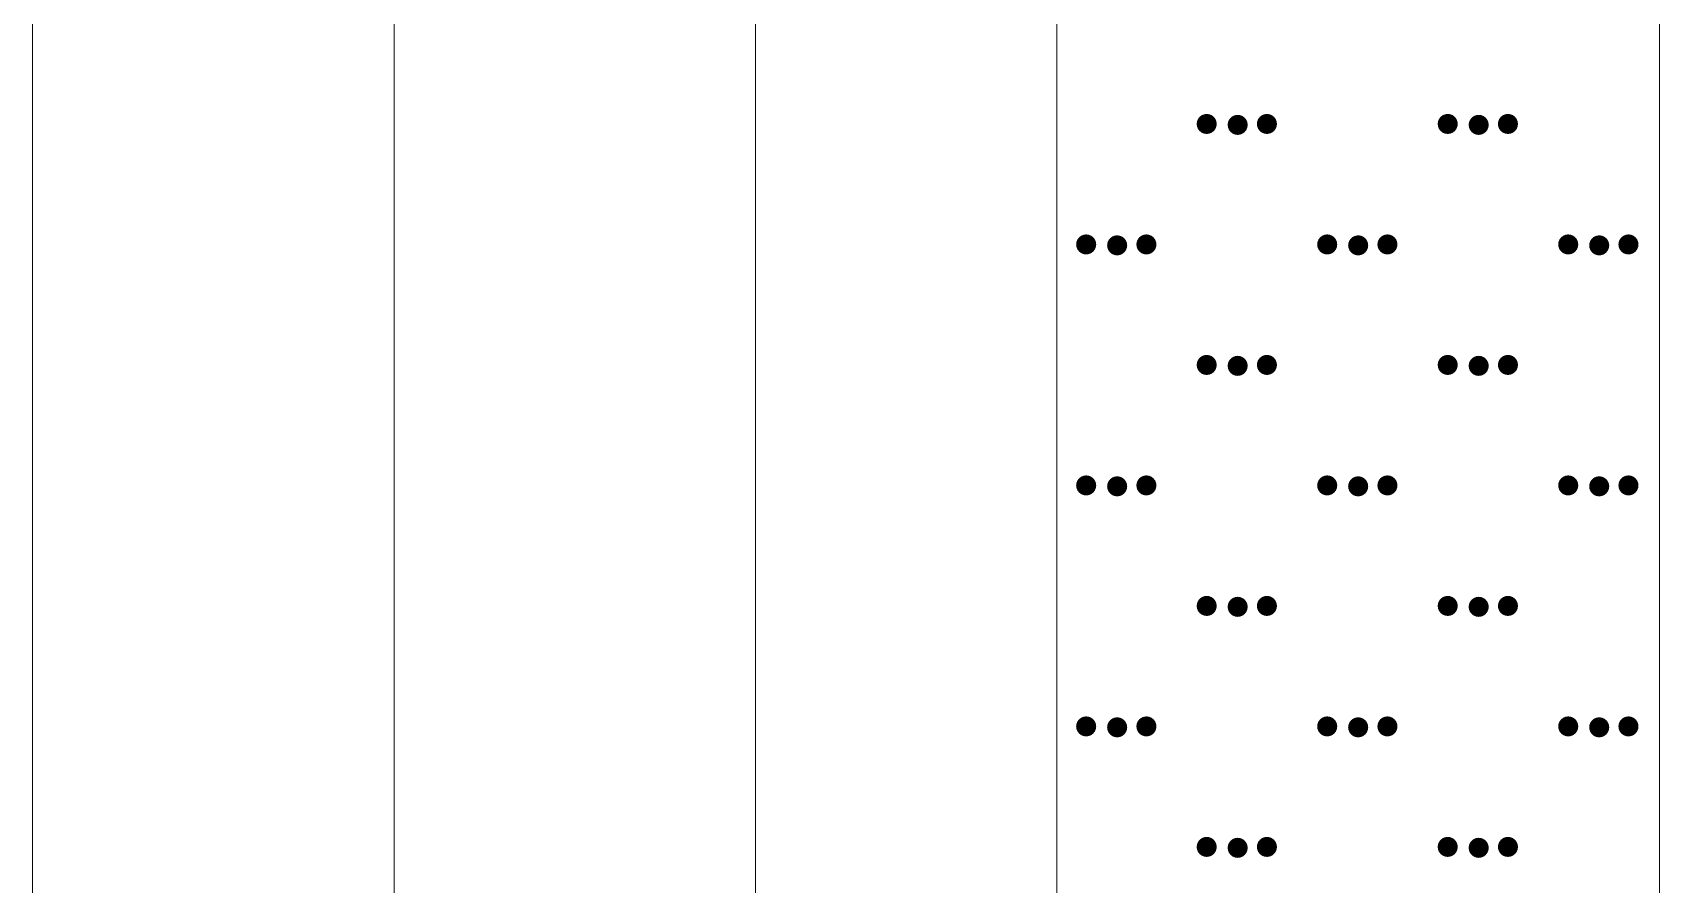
# Model space of a CAD drawing. Header units: inches. Extents: x -27 to 109, y -598 to 26.
# Drawn here: x 14.68 to 20.08, y -517.54 to -514.71 of the extents above; entities that cross this region are included whole.
import ezdxf

# ---------------------------------------------------------------- set-up
doc = ezdxf.new("R2010")
doc.units = ezdxf.units.IN
doc.header["$MEASUREMENT"] = 0
doc.layers.get('0').update_dxf_attribs({"lineweight": 0})

# ---------------------------------------------------------------- blocks, each defined once
blk = doc.blocks.new('lr_block_120')
at = {"true_color": 0x000000}
for points in [[(18.611, -515.0194), (18.6122, -515.0107), (18.611, -515.002), (18.6078, -514.994), (18.6025, -514.9871), (18.5955, -514.9817), (18.5875, -514.9786), (18.5789, -514.9774), (18.5702, -514.9786), (18.5622, -514.9817), (18.5553, -514.9871), (18.5499, -514.994), (18.5467, -515.002), (18.5455, -515.0107), (18.5467, -515.0194), (18.5499, -515.0274), (18.5553, -515.0343), (18.5622, -515.0396), (18.5702, -515.0428), (18.5789, -515.044), (18.5875, -515.0428), (18.5955, -515.0396), (18.6025, -515.0343), (18.6078, -515.0274)], [(18.7138, -515.0224), (18.715, -515.0138), (18.7138, -515.0051), (18.7106, -514.9971), (18.7053, -514.9902), (18.6983, -514.9848), (18.6903, -514.9816), (18.6817, -514.9804), (18.673, -514.9816), (18.665, -514.9848), (18.6581, -514.9902), (18.6527, -514.9971), (18.6495, -515.0051), (18.6483, -515.0138), (18.6495, -515.0224), (18.6527, -515.0304), (18.6581, -515.0374), (18.665, -515.0427), (18.673, -515.0459), (18.6817, -515.0471), (18.6903, -515.0459), (18.6983, -515.0427), (18.7053, -515.0374), (18.7106, -515.0304)], [(18.8109, -515.0194), (18.8121, -515.0107), (18.8109, -515.002), (18.8077, -514.994), (18.8023, -514.9871), (18.7954, -514.9817), (18.7874, -514.9786), (18.7787, -514.9774), (18.7701, -514.9786), (18.7621, -514.9817), (18.7551, -514.9871), (18.7498, -514.994), (18.7466, -515.002), (18.7454, -515.0107), (18.7466, -515.0194), (18.7498, -515.0274), (18.7551, -515.0343), (18.7621, -515.0396), (18.7701, -515.0428), (18.7787, -515.044), (18.7874, -515.0428), (18.7954, -515.0396), (18.8023, -515.0343), (18.8077, -515.0274)], [(19.411, -515.0194), (19.4122, -515.0107), (19.411, -515.002), (19.4078, -514.994), (19.4025, -514.9871), (19.3955, -514.9817), (19.3875, -514.9786), (19.3789, -514.9774), (19.3702, -514.9786), (19.3622, -514.9817), (19.3553, -514.9871), (19.3499, -514.994), (19.3467, -515.002), (19.3455, -515.0107), (19.3467, -515.0194), (19.3499, -515.0274), (19.3553, -515.0343), (19.3622, -515.0396), (19.3702, -515.0428), (19.3789, -515.044), (19.3875, -515.0428), (19.3955, -515.0396), (19.4025, -515.0343), (19.4078, -515.0274)], [(19.5138, -515.0224), (19.515, -515.0138), (19.5138, -515.0051), (19.5106, -514.9971), (19.5053, -514.9902), (19.4983, -514.9848), (19.4903, -514.9816), (19.4817, -514.9804), (19.473, -514.9816), (19.465, -514.9848), (19.4581, -514.9902), (19.4527, -514.9971), (19.4495, -515.0051), (19.4483, -515.0138), (19.4495, -515.0224), (19.4527, -515.0304), (19.4581, -515.0374), (19.465, -515.0427), (19.473, -515.0459), (19.4817, -515.0471), (19.4903, -515.0459), (19.4983, -515.0427), (19.5053, -515.0374), (19.5106, -515.0304)], [(19.6109, -515.0194), (19.6121, -515.0107), (19.6109, -515.002), (19.6077, -514.994), (19.6023, -514.9871), (19.5954, -514.9817), (19.5874, -514.9786), (19.5787, -514.9774), (19.5701, -514.9786), (19.5621, -514.9817), (19.5551, -514.9871), (19.5498, -514.994), (19.5466, -515.002), (19.5454, -515.0107), (19.5466, -515.0194), (19.5498, -515.0274), (19.5551, -515.0343), (19.5621, -515.0396), (19.5701, -515.0428), (19.5787, -515.044), (19.5874, -515.0428), (19.5954, -515.0396), (19.6023, -515.0343), (19.6077, -515.0274)], [(18.211, -515.4194), (18.2122, -515.4107), (18.211, -515.402), (18.2078, -515.394), (18.2025, -515.3871), (18.1955, -515.3818), (18.1875, -515.3786), (18.1789, -515.3773), (18.1702, -515.3786), (18.1622, -515.3818), (18.1553, -515.3871), (18.1499, -515.394), (18.1467, -515.402), (18.1455, -515.4107), (18.1467, -515.4194), (18.1499, -515.4273), (18.1553, -515.4343), (18.1622, -515.4396), (18.1702, -515.4428), (18.1789, -515.444), (18.1875, -515.4428), (18.1955, -515.4396), (18.2025, -515.4343), (18.2078, -515.4273)], [(18.3138, -515.4224), (18.315, -515.4137), (18.3138, -515.4051), (18.3106, -515.3971), (18.3053, -515.3901), (18.2983, -515.3848), (18.2903, -515.3816), (18.2817, -515.3804), (18.273, -515.3816), (18.265, -515.3848), (18.2581, -515.3901), (18.2527, -515.3971), (18.2495, -515.4051), (18.2483, -515.4137), (18.2495, -515.4224), (18.2527, -515.4304), (18.2581, -515.4373), (18.265, -515.4427), (18.273, -515.4459), (18.2817, -515.4471), (18.2903, -515.4459), (18.2983, -515.4427), (18.3053, -515.4373), (18.3106, -515.4304)], [(18.4109, -515.4194), (18.4121, -515.4107), (18.4109, -515.402), (18.4077, -515.394), (18.4023, -515.3871), (18.3954, -515.3818), (18.3874, -515.3786), (18.3787, -515.3773), (18.3701, -515.3786), (18.3621, -515.3818), (18.3551, -515.3871), (18.3498, -515.394), (18.3466, -515.402), (18.3454, -515.4107), (18.3466, -515.4194), (18.3498, -515.4273), (18.3551, -515.4343), (18.3621, -515.4396), (18.3701, -515.4428), (18.3787, -515.444), (18.3874, -515.4428), (18.3954, -515.4396), (18.4023, -515.4343), (18.4077, -515.4273)], [(19.011, -515.4194), (19.0122, -515.4107), (19.011, -515.402), (19.0078, -515.394), (19.0025, -515.3871), (18.9955, -515.3818), (18.9875, -515.3786), (18.9789, -515.3773), (18.9702, -515.3786), (18.9622, -515.3818), (18.9553, -515.3871), (18.9499, -515.394), (18.9467, -515.402), (18.9455, -515.4107), (18.9467, -515.4194), (18.9499, -515.4273), (18.9553, -515.4343), (18.9622, -515.4396), (18.9702, -515.4428), (18.9789, -515.444), (18.9875, -515.4428), (18.9955, -515.4396), (19.0025, -515.4343), (19.0078, -515.4273)], [(19.1138, -515.4224), (19.115, -515.4137), (19.1138, -515.4051), (19.1106, -515.3971), (19.1053, -515.3901), (19.0983, -515.3848), (19.0903, -515.3816), (19.0817, -515.3804), (19.073, -515.3816), (19.065, -515.3848), (19.0581, -515.3901), (19.0527, -515.3971), (19.0495, -515.4051), (19.0483, -515.4137), (19.0495, -515.4224), (19.0527, -515.4304), (19.0581, -515.4373), (19.065, -515.4427), (19.073, -515.4459), (19.0817, -515.4471), (19.0903, -515.4459), (19.0983, -515.4427), (19.1053, -515.4373), (19.1106, -515.4304)], [(19.2109, -515.4194), (19.2121, -515.4107), (19.2109, -515.402), (19.2077, -515.394), (19.2023, -515.3871), (19.1954, -515.3818), (19.1874, -515.3786), (19.1787, -515.3773), (19.1701, -515.3786), (19.1621, -515.3818), (19.1551, -515.3871), (19.1498, -515.394), (19.1466, -515.402), (19.1454, -515.4107), (19.1466, -515.4194), (19.1498, -515.4273), (19.1551, -515.4343), (19.1621, -515.4396), (19.1701, -515.4428), (19.1787, -515.444), (19.1874, -515.4428), (19.1954, -515.4396), (19.2023, -515.4343), (19.2077, -515.4273)], [(19.811, -515.4194), (19.8122, -515.4107), (19.811, -515.402), (19.8078, -515.394), (19.8025, -515.3871), (19.7955, -515.3818), (19.7875, -515.3786), (19.7789, -515.3773), (19.7702, -515.3786), (19.7622, -515.3818), (19.7553, -515.3871), (19.7499, -515.394), (19.7467, -515.402), (19.7455, -515.4107), (19.7467, -515.4194), (19.7499, -515.4273), (19.7553, -515.4343), (19.7622, -515.4396), (19.7702, -515.4428), (19.7789, -515.444), (19.7875, -515.4428), (19.7955, -515.4396), (19.8025, -515.4343), (19.8078, -515.4273)], [(19.9138, -515.4224), (19.915, -515.4137), (19.9138, -515.4051), (19.9106, -515.3971), (19.9053, -515.3901), (19.8983, -515.3848), (19.8903, -515.3816), (19.8817, -515.3804), (19.873, -515.3816), (19.865, -515.3848), (19.8581, -515.3901), (19.8527, -515.3971), (19.8495, -515.4051), (19.8483, -515.4137), (19.8495, -515.4224), (19.8527, -515.4304), (19.8581, -515.4373), (19.865, -515.4427), (19.873, -515.4459), (19.8817, -515.4471), (19.8903, -515.4459), (19.8983, -515.4427), (19.9053, -515.4373), (19.9106, -515.4304)], [(20.0109, -515.4194), (20.0121, -515.4107), (20.0109, -515.402), (20.0077, -515.394), (20.0023, -515.3871), (19.9954, -515.3818), (19.9874, -515.3786), (19.9787, -515.3773), (19.9701, -515.3786), (19.9621, -515.3818), (19.9551, -515.3871), (19.9498, -515.394), (19.9466, -515.402), (19.9454, -515.4107), (19.9466, -515.4194), (19.9498, -515.4273), (19.9551, -515.4343), (19.9621, -515.4396), (19.9701, -515.4428), (19.9787, -515.444), (19.9874, -515.4428), (19.9954, -515.4396), (20.0023, -515.4343), (20.0077, -515.4273)], [(18.611, -515.8193), (18.6122, -515.8107), (18.611, -515.802), (18.6078, -515.794), (18.6025, -515.7871), (18.5955, -515.7817), (18.5875, -515.7785), (18.5789, -515.7774), (18.5702, -515.7785), (18.5622, -515.7817), (18.5553, -515.7871), (18.5499, -515.794), (18.5467, -515.802), (18.5455, -515.8107), (18.5467, -515.8193), (18.5499, -515.8274), (18.5553, -515.8343), (18.5622, -515.8396), (18.5702, -515.8428), (18.5789, -515.844), (18.5875, -515.8428), (18.5955, -515.8396), (18.6025, -515.8343), (18.6078, -515.8274)], [(18.7138, -515.8224), (18.715, -515.8138), (18.7138, -515.8051), (18.7106, -515.7971), (18.7053, -515.7902), (18.6983, -515.7848), (18.6903, -515.7816), (18.6817, -515.7804), (18.673, -515.7816), (18.665, -515.7848), (18.6581, -515.7902), (18.6527, -515.7971), (18.6495, -515.8051), (18.6483, -515.8138), (18.6495, -515.8224), (18.6527, -515.8304), (18.6581, -515.8374), (18.665, -515.8427), (18.673, -515.8459), (18.6817, -515.8471), (18.6903, -515.8459), (18.6983, -515.8427), (18.7053, -515.8374), (18.7106, -515.8304)], [(18.8109, -515.8193), (18.8121, -515.8107), (18.8109, -515.802), (18.8077, -515.794), (18.8023, -515.7871), (18.7954, -515.7817), (18.7874, -515.7785), (18.7787, -515.7774), (18.7701, -515.7785), (18.7621, -515.7817), (18.7551, -515.7871), (18.7498, -515.794), (18.7466, -515.802), (18.7454, -515.8107), (18.7466, -515.8193), (18.7498, -515.8274), (18.7551, -515.8343), (18.7621, -515.8396), (18.7701, -515.8428), (18.7787, -515.844), (18.7874, -515.8428), (18.7954, -515.8396), (18.8023, -515.8343), (18.8077, -515.8274)], [(19.411, -515.8193), (19.4122, -515.8107), (19.411, -515.802), (19.4078, -515.794), (19.4025, -515.7871), (19.3955, -515.7817), (19.3875, -515.7785), (19.3789, -515.7774), (19.3702, -515.7785), (19.3622, -515.7817), (19.3553, -515.7871), (19.3499, -515.794), (19.3467, -515.802), (19.3455, -515.8107), (19.3467, -515.8193), (19.3499, -515.8274), (19.3553, -515.8343), (19.3622, -515.8396), (19.3702, -515.8428), (19.3789, -515.844), (19.3875, -515.8428), (19.3955, -515.8396), (19.4025, -515.8343), (19.4078, -515.8274)], [(19.5138, -515.8224), (19.515, -515.8138), (19.5138, -515.8051), (19.5106, -515.7971), (19.5053, -515.7902), (19.4983, -515.7848), (19.4903, -515.7816), (19.4817, -515.7804), (19.473, -515.7816), (19.465, -515.7848), (19.4581, -515.7902), (19.4527, -515.7971), (19.4495, -515.8051), (19.4483, -515.8138), (19.4495, -515.8224), (19.4527, -515.8304), (19.4581, -515.8374), (19.465, -515.8427), (19.473, -515.8459), (19.4817, -515.8471), (19.4903, -515.8459), (19.4983, -515.8427), (19.5053, -515.8374), (19.5106, -515.8304)], [(19.6109, -515.8193), (19.6121, -515.8107), (19.6109, -515.802), (19.6077, -515.794), (19.6023, -515.7871), (19.5954, -515.7817), (19.5874, -515.7785), (19.5787, -515.7774), (19.5701, -515.7785), (19.5621, -515.7817), (19.5551, -515.7871), (19.5498, -515.794), (19.5466, -515.802), (19.5454, -515.8107), (19.5466, -515.8193), (19.5498, -515.8274), (19.5551, -515.8343), (19.5621, -515.8396), (19.5701, -515.8428), (19.5787, -515.844), (19.5874, -515.8428), (19.5954, -515.8396), (19.6023, -515.8343), (19.6077, -515.8274)], [(18.211, -516.2194), (18.2122, -516.2107), (18.211, -516.202), (18.2078, -516.194), (18.2025, -516.1871), (18.1955, -516.1817), (18.1875, -516.1786), (18.1789, -516.1773), (18.1702, -516.1786), (18.1622, -516.1817), (18.1553, -516.1871), (18.1499, -516.194), (18.1467, -516.202), (18.1455, -516.2107), (18.1467, -516.2194), (18.1499, -516.2274), (18.1553, -516.2343), (18.1622, -516.2396), (18.1702, -516.2428), (18.1789, -516.244), (18.1875, -516.2428), (18.1955, -516.2396), (18.2025, -516.2343), (18.2078, -516.2274)], [(18.3138, -516.2224), (18.315, -516.2138), (18.3138, -516.2051), (18.3106, -516.1971), (18.3053, -516.1902), (18.2983, -516.1848), (18.2903, -516.1816), (18.2817, -516.1804), (18.273, -516.1816), (18.265, -516.1848), (18.2581, -516.1902), (18.2527, -516.1971), (18.2495, -516.2051), (18.2483, -516.2138), (18.2495, -516.2224), (18.2527, -516.2304), (18.2581, -516.2373), (18.265, -516.2427), (18.273, -516.2459), (18.2817, -516.2471), (18.2903, -516.2459), (18.2983, -516.2427), (18.3053, -516.2373), (18.3106, -516.2304)], [(18.4109, -516.2194), (18.4121, -516.2107), (18.4109, -516.202), (18.4077, -516.194), (18.4023, -516.1871), (18.3954, -516.1817), (18.3874, -516.1786), (18.3787, -516.1773), (18.3701, -516.1786), (18.3621, -516.1817), (18.3551, -516.1871), (18.3498, -516.194), (18.3466, -516.202), (18.3454, -516.2107), (18.3466, -516.2194), (18.3498, -516.2274), (18.3551, -516.2343), (18.3621, -516.2396), (18.3701, -516.2428), (18.3787, -516.244), (18.3874, -516.2428), (18.3954, -516.2396), (18.4023, -516.2343), (18.4077, -516.2274)], [(19.011, -516.2194), (19.0122, -516.2107), (19.011, -516.202), (19.0078, -516.194), (19.0025, -516.1871), (18.9955, -516.1817), (18.9875, -516.1786), (18.9789, -516.1773), (18.9702, -516.1786), (18.9622, -516.1817), (18.9553, -516.1871), (18.9499, -516.194), (18.9467, -516.202), (18.9455, -516.2107), (18.9467, -516.2194), (18.9499, -516.2274), (18.9553, -516.2343), (18.9622, -516.2396), (18.9702, -516.2428), (18.9789, -516.244), (18.9875, -516.2428), (18.9955, -516.2396), (19.0025, -516.2343), (19.0078, -516.2274)], [(19.1138, -516.2224), (19.115, -516.2138), (19.1138, -516.2051), (19.1106, -516.1971), (19.1053, -516.1902), (19.0983, -516.1848), (19.0903, -516.1816), (19.0817, -516.1804), (19.073, -516.1816), (19.065, -516.1848), (19.0581, -516.1902), (19.0527, -516.1971), (19.0495, -516.2051), (19.0483, -516.2138), (19.0495, -516.2224), (19.0527, -516.2304), (19.0581, -516.2373), (19.065, -516.2427), (19.073, -516.2459), (19.0817, -516.2471), (19.0903, -516.2459), (19.0983, -516.2427), (19.1053, -516.2373), (19.1106, -516.2304)], [(19.2109, -516.2194), (19.2121, -516.2107), (19.2109, -516.202), (19.2077, -516.194), (19.2023, -516.1871), (19.1954, -516.1817), (19.1874, -516.1786), (19.1787, -516.1773), (19.1701, -516.1786), (19.1621, -516.1817), (19.1551, -516.1871), (19.1498, -516.194), (19.1466, -516.202), (19.1454, -516.2107), (19.1466, -516.2194), (19.1498, -516.2274), (19.1551, -516.2343), (19.1621, -516.2396), (19.1701, -516.2428), (19.1787, -516.244), (19.1874, -516.2428), (19.1954, -516.2396), (19.2023, -516.2343), (19.2077, -516.2274)], [(19.811, -516.2194), (19.8122, -516.2107), (19.811, -516.202), (19.8078, -516.194), (19.8025, -516.1871), (19.7955, -516.1817), (19.7875, -516.1786), (19.7789, -516.1773), (19.7702, -516.1786), (19.7622, -516.1817), (19.7553, -516.1871), (19.7499, -516.194), (19.7467, -516.202), (19.7455, -516.2107), (19.7467, -516.2194), (19.7499, -516.2274), (19.7553, -516.2343), (19.7622, -516.2396), (19.7702, -516.2428), (19.7789, -516.244), (19.7875, -516.2428), (19.7955, -516.2396), (19.8025, -516.2343), (19.8078, -516.2274)], [(19.9138, -516.2224), (19.915, -516.2138), (19.9138, -516.2051), (19.9106, -516.1971), (19.9053, -516.1902), (19.8983, -516.1848), (19.8903, -516.1816), (19.8817, -516.1804), (19.873, -516.1816), (19.865, -516.1848), (19.8581, -516.1902), (19.8527, -516.1971), (19.8495, -516.2051), (19.8483, -516.2138), (19.8495, -516.2224), (19.8527, -516.2304), (19.8581, -516.2373), (19.865, -516.2427), (19.873, -516.2459), (19.8817, -516.2471), (19.8903, -516.2459), (19.8983, -516.2427), (19.9053, -516.2373), (19.9106, -516.2304)], [(20.0109, -516.2194), (20.0121, -516.2107), (20.0109, -516.202), (20.0077, -516.194), (20.0023, -516.1871), (19.9954, -516.1817), (19.9874, -516.1786), (19.9787, -516.1773), (19.9701, -516.1786), (19.9621, -516.1817), (19.9551, -516.1871), (19.9498, -516.194), (19.9466, -516.202), (19.9454, -516.2107), (19.9466, -516.2194), (19.9498, -516.2274), (19.9551, -516.2343), (19.9621, -516.2396), (19.9701, -516.2428), (19.9787, -516.244), (19.9874, -516.2428), (19.9954, -516.2396), (20.0023, -516.2343), (20.0077, -516.2274)], [(18.611, -516.6194), (18.6122, -516.6107), (18.611, -516.602), (18.6078, -516.594), (18.6025, -516.5871), (18.5955, -516.5818), (18.5875, -516.5785), (18.5789, -516.5774), (18.5702, -516.5785), (18.5622, -516.5818), (18.5553, -516.5871), (18.5499, -516.594), (18.5467, -516.602), (18.5455, -516.6107), (18.5467, -516.6194), (18.5499, -516.6273), (18.5553, -516.6343), (18.5622, -516.6396), (18.5702, -516.6428), (18.5789, -516.644), (18.5875, -516.6428), (18.5955, -516.6396), (18.6025, -516.6343), (18.6078, -516.6273)], [(18.7138, -516.6224), (18.715, -516.6137), (18.7138, -516.6051), (18.7106, -516.5971), (18.7053, -516.5901), (18.6983, -516.5848), (18.6903, -516.5816), (18.6817, -516.5804), (18.673, -516.5816), (18.665, -516.5848), (18.6581, -516.5901), (18.6527, -516.5971), (18.6495, -516.6051), (18.6483, -516.6137), (18.6495, -516.6224), (18.6527, -516.6304), (18.6581, -516.6373), (18.665, -516.6427), (18.673, -516.6459), (18.6817, -516.6471), (18.6903, -516.6459), (18.6983, -516.6427), (18.7053, -516.6373), (18.7106, -516.6304)], [(18.8109, -516.6194), (18.8121, -516.6107), (18.8109, -516.602), (18.8077, -516.594), (18.8023, -516.5871), (18.7954, -516.5818), (18.7874, -516.5785), (18.7787, -516.5774), (18.7701, -516.5785), (18.7621, -516.5818), (18.7551, -516.5871), (18.7498, -516.594), (18.7466, -516.602), (18.7454, -516.6107), (18.7466, -516.6194), (18.7498, -516.6273), (18.7551, -516.6343), (18.7621, -516.6396), (18.7701, -516.6428), (18.7787, -516.644), (18.7874, -516.6428), (18.7954, -516.6396), (18.8023, -516.6343), (18.8077, -516.6273)], [(19.411, -516.6194), (19.4122, -516.6107), (19.411, -516.602), (19.4078, -516.594), (19.4025, -516.5871), (19.3955, -516.5818), (19.3875, -516.5785), (19.3789, -516.5774), (19.3702, -516.5785), (19.3622, -516.5818), (19.3553, -516.5871), (19.3499, -516.594), (19.3467, -516.602), (19.3455, -516.6107), (19.3467, -516.6194), (19.3499, -516.6273), (19.3553, -516.6343), (19.3622, -516.6396), (19.3702, -516.6428), (19.3789, -516.644), (19.3875, -516.6428), (19.3955, -516.6396), (19.4025, -516.6343), (19.4078, -516.6273)], [(19.5138, -516.6224), (19.515, -516.6137), (19.5138, -516.6051), (19.5106, -516.5971), (19.5053, -516.5901), (19.4983, -516.5848), (19.4903, -516.5816), (19.4817, -516.5804), (19.473, -516.5816), (19.465, -516.5848), (19.4581, -516.5901), (19.4527, -516.5971), (19.4495, -516.6051), (19.4483, -516.6137), (19.4495, -516.6224), (19.4527, -516.6304), (19.4581, -516.6373), (19.465, -516.6427), (19.473, -516.6459), (19.4817, -516.6471), (19.4903, -516.6459), (19.4983, -516.6427), (19.5053, -516.6373), (19.5106, -516.6304)], [(19.6109, -516.6194), (19.6121, -516.6107), (19.6109, -516.602), (19.6077, -516.594), (19.6023, -516.5871), (19.5954, -516.5818), (19.5874, -516.5785), (19.5787, -516.5774), (19.5701, -516.5785), (19.5621, -516.5818), (19.5551, -516.5871), (19.5498, -516.594), (19.5466, -516.602), (19.5454, -516.6107), (19.5466, -516.6194), (19.5498, -516.6273), (19.5551, -516.6343), (19.5621, -516.6396), (19.5701, -516.6428), (19.5787, -516.644), (19.5874, -516.6428), (19.5954, -516.6396), (19.6023, -516.6343), (19.6077, -516.6273)], [(18.211, -517.0194), (18.2122, -517.0107), (18.211, -517.002), (18.2078, -516.994), (18.2025, -516.9871), (18.1955, -516.9818), (18.1875, -516.9786), (18.1789, -516.9774), (18.1702, -516.9786), (18.1622, -516.9818), (18.1553, -516.9871), (18.1499, -516.994), (18.1467, -517.002), (18.1455, -517.0107), (18.1467, -517.0194), (18.1499, -517.0274), (18.1553, -517.0343), (18.1622, -517.0396), (18.1702, -517.0428), (18.1789, -517.044), (18.1875, -517.0428), (18.1955, -517.0396), (18.2025, -517.0343), (18.2078, -517.0274)], [(18.3138, -517.0224), (18.315, -517.0138), (18.3138, -517.0051), (18.3106, -516.9971), (18.3053, -516.9902), (18.2983, -516.9848), (18.2903, -516.9816), (18.2817, -516.9804), (18.273, -516.9816), (18.265, -516.9848), (18.2581, -516.9902), (18.2527, -516.9971), (18.2495, -517.0051), (18.2483, -517.0138), (18.2495, -517.0224), (18.2527, -517.0304), (18.2581, -517.0374), (18.265, -517.0427), (18.273, -517.0459), (18.2817, -517.0471), (18.2903, -517.0459), (18.2983, -517.0427), (18.3053, -517.0374), (18.3106, -517.0304)], [(18.4109, -517.0194), (18.4121, -517.0107), (18.4109, -517.002), (18.4077, -516.994), (18.4023, -516.9871), (18.3954, -516.9818), (18.3874, -516.9786), (18.3787, -516.9774), (18.3701, -516.9786), (18.3621, -516.9818), (18.3551, -516.9871), (18.3498, -516.994), (18.3466, -517.002), (18.3454, -517.0107), (18.3466, -517.0194), (18.3498, -517.0274), (18.3551, -517.0343), (18.3621, -517.0396), (18.3701, -517.0428), (18.3787, -517.044), (18.3874, -517.0428), (18.3954, -517.0396), (18.4023, -517.0343), (18.4077, -517.0274)], [(19.011, -517.0194), (19.0122, -517.0107), (19.011, -517.002), (19.0078, -516.994), (19.0025, -516.9871), (18.9955, -516.9818), (18.9875, -516.9786), (18.9789, -516.9774), (18.9702, -516.9786), (18.9622, -516.9818), (18.9553, -516.9871), (18.9499, -516.994), (18.9467, -517.002), (18.9455, -517.0107), (18.9467, -517.0194), (18.9499, -517.0274), (18.9553, -517.0343), (18.9622, -517.0396), (18.9702, -517.0428), (18.9789, -517.044), (18.9875, -517.0428), (18.9955, -517.0396), (19.0025, -517.0343), (19.0078, -517.0274)], [(19.1138, -517.0224), (19.115, -517.0138), (19.1138, -517.0051), (19.1106, -516.9971), (19.1053, -516.9902), (19.0983, -516.9848), (19.0903, -516.9816), (19.0817, -516.9804), (19.073, -516.9816), (19.065, -516.9848), (19.0581, -516.9902), (19.0527, -516.9971), (19.0495, -517.0051), (19.0483, -517.0138), (19.0495, -517.0224), (19.0527, -517.0304), (19.0581, -517.0374), (19.065, -517.0427), (19.073, -517.0459), (19.0817, -517.0471), (19.0903, -517.0459), (19.0983, -517.0427), (19.1053, -517.0374), (19.1106, -517.0304)], [(19.2109, -517.0194), (19.2121, -517.0107), (19.2109, -517.002), (19.2077, -516.994), (19.2023, -516.9871), (19.1954, -516.9818), (19.1874, -516.9786), (19.1787, -516.9774), (19.1701, -516.9786), (19.1621, -516.9818), (19.1551, -516.9871), (19.1498, -516.994), (19.1466, -517.002), (19.1454, -517.0107), (19.1466, -517.0194), (19.1498, -517.0274), (19.1551, -517.0343), (19.1621, -517.0396), (19.1701, -517.0428), (19.1787, -517.044), (19.1874, -517.0428), (19.1954, -517.0396), (19.2023, -517.0343), (19.2077, -517.0274)], [(19.811, -517.0194), (19.8122, -517.0107), (19.811, -517.002), (19.8078, -516.994), (19.8025, -516.9871), (19.7955, -516.9818), (19.7875, -516.9786), (19.7789, -516.9774), (19.7702, -516.9786), (19.7622, -516.9818), (19.7553, -516.9871), (19.7499, -516.994), (19.7467, -517.002), (19.7455, -517.0107), (19.7467, -517.0194), (19.7499, -517.0274), (19.7553, -517.0343), (19.7622, -517.0396), (19.7702, -517.0428), (19.7789, -517.044), (19.7875, -517.0428), (19.7955, -517.0396), (19.8025, -517.0343), (19.8078, -517.0274)], [(19.9138, -517.0224), (19.915, -517.0138), (19.9138, -517.0051), (19.9106, -516.9971), (19.9053, -516.9902), (19.8983, -516.9848), (19.8903, -516.9816), (19.8817, -516.9804), (19.873, -516.9816), (19.865, -516.9848), (19.8581, -516.9902), (19.8527, -516.9971), (19.8495, -517.0051), (19.8483, -517.0138), (19.8495, -517.0224), (19.8527, -517.0304), (19.8581, -517.0374), (19.865, -517.0427), (19.873, -517.0459), (19.8817, -517.0471), (19.8903, -517.0459), (19.8983, -517.0427), (19.9053, -517.0374), (19.9106, -517.0304)], [(20.0109, -517.0194), (20.0121, -517.0107), (20.0109, -517.002), (20.0077, -516.994), (20.0023, -516.9871), (19.9954, -516.9818), (19.9874, -516.9786), (19.9787, -516.9774), (19.9701, -516.9786), (19.9621, -516.9818), (19.9551, -516.9871), (19.9498, -516.994), (19.9466, -517.002), (19.9454, -517.0107), (19.9466, -517.0194), (19.9498, -517.0274), (19.9551, -517.0343), (19.9621, -517.0396), (19.9701, -517.0428), (19.9787, -517.044), (19.9874, -517.0428), (19.9954, -517.0396), (20.0023, -517.0343), (20.0077, -517.0274)], [(18.611, -517.4194), (18.6122, -517.4107), (18.611, -517.402), (18.6078, -517.394), (18.6025, -517.3871), (18.5955, -517.3818), (18.5875, -517.3786), (18.5789, -517.3773), (18.5702, -517.3786), (18.5622, -517.3818), (18.5553, -517.3871), (18.5499, -517.394), (18.5467, -517.402), (18.5455, -517.4107), (18.5467, -517.4194), (18.5499, -517.4274), (18.5553, -517.4343), (18.5622, -517.4396), (18.5702, -517.4428), (18.5789, -517.444), (18.5875, -517.4428), (18.5955, -517.4396), (18.6025, -517.4343), (18.6078, -517.4274)], [(18.7138, -517.4224), (18.715, -517.4138), (18.7138, -517.4051), (18.7106, -517.3971), (18.7053, -517.3902), (18.6983, -517.3848), (18.6903, -517.3816), (18.6817, -517.3804), (18.673, -517.3816), (18.665, -517.3848), (18.6581, -517.3902), (18.6527, -517.3971), (18.6495, -517.4051), (18.6483, -517.4138), (18.6495, -517.4224), (18.6527, -517.4304), (18.6581, -517.4374), (18.665, -517.4427), (18.673, -517.4459), (18.6817, -517.4471), (18.6903, -517.4459), (18.6983, -517.4427), (18.7053, -517.4374), (18.7106, -517.4304)], [(18.8109, -517.4194), (18.8121, -517.4107), (18.8109, -517.402), (18.8077, -517.394), (18.8023, -517.3871), (18.7954, -517.3818), (18.7874, -517.3786), (18.7787, -517.3773), (18.7701, -517.3786), (18.7621, -517.3818), (18.7551, -517.3871), (18.7498, -517.394), (18.7466, -517.402), (18.7454, -517.4107), (18.7466, -517.4194), (18.7498, -517.4274), (18.7551, -517.4343), (18.7621, -517.4396), (18.7701, -517.4428), (18.7787, -517.444), (18.7874, -517.4428), (18.7954, -517.4396), (18.8023, -517.4343), (18.8077, -517.4274)], [(19.411, -517.4194), (19.4122, -517.4107), (19.411, -517.402), (19.4078, -517.394), (19.4025, -517.3871), (19.3955, -517.3818), (19.3875, -517.3786), (19.3789, -517.3773), (19.3702, -517.3786), (19.3622, -517.3818), (19.3553, -517.3871), (19.3499, -517.394), (19.3467, -517.402), (19.3455, -517.4107), (19.3467, -517.4194), (19.3499, -517.4274), (19.3553, -517.4343), (19.3622, -517.4396), (19.3702, -517.4428), (19.3789, -517.444), (19.3875, -517.4428), (19.3955, -517.4396), (19.4025, -517.4343), (19.4078, -517.4274)], [(19.5138, -517.4224), (19.515, -517.4138), (19.5138, -517.4051), (19.5106, -517.3971), (19.5053, -517.3902), (19.4983, -517.3848), (19.4903, -517.3816), (19.4817, -517.3804), (19.473, -517.3816), (19.465, -517.3848), (19.4581, -517.3902), (19.4527, -517.3971), (19.4495, -517.4051), (19.4483, -517.4138), (19.4495, -517.4224), (19.4527, -517.4304), (19.4581, -517.4374), (19.465, -517.4427), (19.473, -517.4459), (19.4817, -517.4471), (19.4903, -517.4459), (19.4983, -517.4427), (19.5053, -517.4374), (19.5106, -517.4304)], [(19.6109, -517.4194), (19.6121, -517.4107), (19.6109, -517.402), (19.6077, -517.394), (19.6023, -517.3871), (19.5954, -517.3818), (19.5874, -517.3786), (19.5787, -517.3773), (19.5701, -517.3786), (19.5621, -517.3818), (19.5551, -517.3871), (19.5498, -517.394), (19.5466, -517.402), (19.5454, -517.4107), (19.5466, -517.4194), (19.5498, -517.4274), (19.5551, -517.4343), (19.5621, -517.4396), (19.5701, -517.4428), (19.5787, -517.444), (19.5874, -517.4428), (19.5954, -517.4396), (19.6023, -517.4343), (19.6077, -517.4274)]]:
    blk.add_hatch(color=18, dxfattribs=at).paths.add_polyline_path(points, flags=17)

msp = doc.modelspace()

# ---------------------------------------------------------------- linework, layer by layer
at = {"linetype": 'Continuous', "lineweight": 15}
for p, q in [((14.6817, 0.8962), (14.6817, -567.1838)), ((15.8817, 0.8962), (15.8817, -567.1838)), ((17.0817, 0.8962), (17.0817, -567.1838)), ((18.0817, -509.2038), (18.0817, -517.6237)), ((20.0817, -509.2038), (20.0817, -517.6237))]:
    msp.add_line(p, q, dxfattribs=at)

# ---------------------------------------------------------------- block references
at = {"color": 7}
msp.add_blockref('lr_block_120', (0, 0), dxfattribs=at)

doc.saveas('drawing.dxf')
